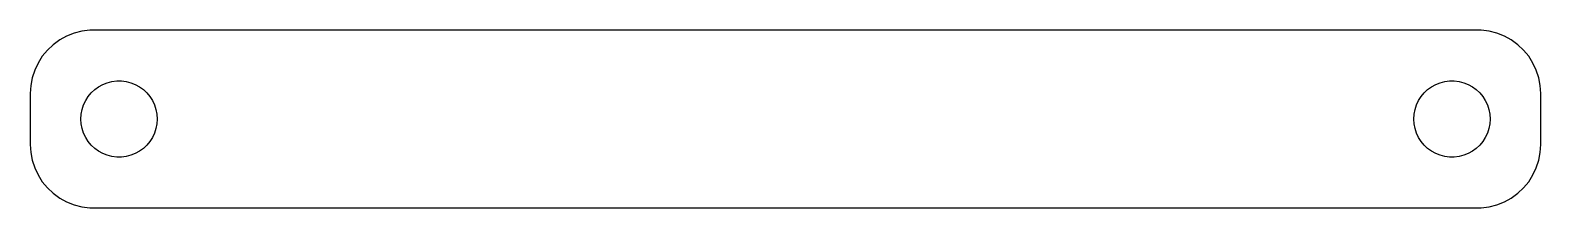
# Model space of a CAD drawing. Header units: metres. Extents: x -60 to 60, y 17 to 31.
import ezdxf

# ---------------------------------------------------------------- set-up
doc = ezdxf.new("R2010")
doc.units = ezdxf.units.M

msp = doc.modelspace()

# ---------------------------------------------------------------- linework, layer by layer
for p, q in [((-54.8139, 30.9901), (-55.4369, 30.9114)), ((54.8139, 30.9901), (-54.8139, 30.9901)), ((55.4369, 30.9114), (54.8139, 30.9901)), ((-57.6871, 29.8526), (-58.1448, 29.4227)), ((-57.1791, 30.2216), (-57.6871, 29.8526)), ((-56.6289, 30.5241), (-57.1791, 30.2216)), ((-56.0451, 30.7553), (-56.6289, 30.5241)), ((-55.4369, 30.9114), (-56.0451, 30.7553)), ((56.0451, 30.7553), (55.4369, 30.9114)), ((56.6289, 30.5241), (56.0451, 30.7553)), ((57.1791, 30.2216), (56.6289, 30.5241)), ((57.6871, 29.8526), (57.1791, 30.2216)), ((58.1448, 29.4227), (57.6871, 29.8526)), ((-58.5451, 28.9389), (-58.8815, 28.4088)), ((-58.1448, 29.4227), (-58.5451, 28.9389)), ((58.5451, 28.9389), (58.1448, 29.4227)), ((58.8815, 28.4088), (58.5451, 28.9389)), ((-59.1489, 27.8406), (-59.3429, 27.2434)), ((-58.8815, 28.4088), (-59.1489, 27.8406)), ((59.1489, 27.8406), (58.8815, 28.4088)), ((59.3429, 27.2434), (59.1489, 27.8406)), ((-59.4606, 26.6267), (-59.5, 26)), ((-59.3429, 27.2434), (-59.4606, 26.6267)), ((-54.6869, 26.0536), (-54.4123, 26.3115)), ((-54.4123, 26.3115), (-54.1075, 26.533)), ((-54.1075, 26.533), (-53.7773, 26.7145)), ((-53.7773, 26.7145), (-53.427, 26.8532)), ((-53.427, 26.8532), (-53.0621, 26.9469)), ((-53.0621, 26.9469), (-52.6884, 26.9941)), ((-52.6884, 26.9941), (-52.3116, 26.9941)), ((-52.3116, 26.9941), (-51.9379, 26.9469)), ((-51.9379, 26.9469), (-51.5729, 26.8532)), ((-51.5729, 26.8532), (-51.2227, 26.7145)), ((-51.2227, 26.7145), (-50.8925, 26.533)), ((-50.8925, 26.533), (-50.5877, 26.3115)), ((-50.5877, 26.3115), (-50.3131, 26.0536)), ((50.3131, 26.0536), (50.5877, 26.3115)), ((50.5877, 26.3115), (50.8925, 26.533)), ((50.8925, 26.533), (51.2227, 26.7145)), ((51.2227, 26.7145), (51.5729, 26.8532)), ((51.5729, 26.8532), (51.9379, 26.9469)), ((51.9379, 26.9469), (52.3116, 26.9941)), ((52.3116, 26.9941), (52.6884, 26.9941)), ((52.6884, 26.9941), (53.0621, 26.9469)), ((53.0621, 26.9469), (53.427, 26.8532)), ((53.427, 26.8532), (53.7773, 26.7145)), ((53.7773, 26.7145), (54.1075, 26.533)), ((54.1075, 26.533), (54.4123, 26.3115)), ((54.4123, 26.3115), (54.6869, 26.0536)), ((59.4606, 26.6267), (59.3429, 27.2434)), ((59.5, 26), (59.4606, 26.6267)), ((-59.5, 26), (-59.5, 22)), ((-55.4057, 24.7461), (-55.2893, 25.1044)), ((-55.2893, 25.1044), (-55.1289, 25.4453)), ((-55.1289, 25.4453), (-54.927, 25.7634)), ((-54.927, 25.7634), (-54.6869, 26.0536)), ((-50.3131, 26.0536), (-50.0729, 25.7634)), ((-50.0729, 25.7634), (-49.8711, 25.4453)), ((-49.8711, 25.4453), (-49.7107, 25.1044)), ((-49.7107, 25.1044), (-49.5942, 24.7461)), ((49.5942, 24.7461), (49.7107, 25.1044)), ((49.7107, 25.1044), (49.8711, 25.4453)), ((49.8711, 25.4453), (50.0729, 25.7634)), ((50.0729, 25.7634), (50.3131, 26.0536)), ((54.6869, 26.0536), (54.927, 25.7634)), ((54.927, 25.7634), (55.1289, 25.4453)), ((55.1289, 25.4453), (55.2893, 25.1044)), ((55.2893, 25.1044), (55.4057, 24.7461)), ((59.5, 22), (59.5, 26)), ((-55.5, 24), (-55.4763, 24.376)), ((-55.4763, 23.624), (-55.5, 24)), ((-55.4763, 24.376), (-55.4057, 24.7461)), ((-49.5942, 24.7461), (-49.5237, 24.376)), ((-49.5237, 24.376), (-49.5, 24)), ((-49.5, 24), (-49.5237, 23.624)), ((49.5, 24), (49.5237, 24.376)), ((49.5237, 23.624), (49.5, 24)), ((49.5237, 24.376), (49.5942, 24.7461)), ((55.4057, 24.7461), (55.4763, 24.376)), ((55.4763, 24.376), (55.5, 24)), ((55.5, 24), (55.4763, 23.624)), ((-55.4057, 23.2539), (-55.4763, 23.624)), ((-55.2893, 22.8956), (-55.4057, 23.2539)), ((-55.1289, 22.5547), (-55.2893, 22.8956)), ((-49.7107, 22.8956), (-49.8711, 22.5547)), ((-49.5942, 23.2539), (-49.7107, 22.8956)), ((-49.5237, 23.624), (-49.5942, 23.2539)), ((49.5942, 23.2539), (49.5237, 23.624)), ((49.7107, 22.8956), (49.5942, 23.2539)), ((49.8711, 22.5547), (49.7107, 22.8956)), ((55.2893, 22.8956), (55.1289, 22.5547)), ((55.4057, 23.2539), (55.2893, 22.8956)), ((55.4763, 23.624), (55.4057, 23.2539)), ((-59.5, 22), (-59.4606, 21.3733)), ((-54.927, 22.2366), (-55.1289, 22.5547)), ((-54.6869, 21.9464), (-54.927, 22.2366)), ((-54.4123, 21.6885), (-54.6869, 21.9464)), ((-54.1075, 21.467), (-54.4123, 21.6885)), ((-53.7773, 21.2855), (-54.1075, 21.467)), ((-50.8925, 21.467), (-51.2227, 21.2855)), ((-50.5877, 21.6885), (-50.8925, 21.467)), ((-50.3131, 21.9464), (-50.5877, 21.6885)), ((-50.0729, 22.2366), (-50.3131, 21.9464)), ((-49.8711, 22.5547), (-50.0729, 22.2366)), ((50.0729, 22.2366), (49.8711, 22.5547)), ((50.3131, 21.9464), (50.0729, 22.2366)), ((50.5877, 21.6885), (50.3131, 21.9464)), ((50.8925, 21.467), (50.5877, 21.6885)), ((51.2227, 21.2855), (50.8925, 21.467)), ((54.1075, 21.467), (53.7773, 21.2855)), ((54.4123, 21.6885), (54.1075, 21.467)), ((54.6869, 21.9464), (54.4123, 21.6885)), ((54.927, 22.2366), (54.6869, 21.9464)), ((55.1289, 22.5547), (54.927, 22.2366)), ((59.4606, 21.3733), (59.5, 22)), ((-59.4606, 21.3733), (-59.3429, 20.7566)), ((-59.3429, 20.7566), (-59.1489, 20.1594)), ((-53.427, 21.1468), (-53.7773, 21.2855)), ((-53.0621, 21.0531), (-53.427, 21.1468)), ((-52.6884, 21.0059), (-53.0621, 21.0531)), ((-52.3116, 21.0059), (-52.6884, 21.0059)), ((-51.9379, 21.0531), (-52.3116, 21.0059)), ((-51.5729, 21.1468), (-51.9379, 21.0531)), ((-51.2227, 21.2855), (-51.5729, 21.1468)), ((51.5729, 21.1468), (51.2227, 21.2855)), ((51.9379, 21.0531), (51.5729, 21.1468)), ((52.3116, 21.0059), (51.9379, 21.0531)), ((52.6884, 21.0059), (52.3116, 21.0059)), ((53.0621, 21.0531), (52.6884, 21.0059)), ((53.427, 21.1468), (53.0621, 21.0531)), ((53.7773, 21.2855), (53.427, 21.1468)), ((59.1489, 20.1594), (59.3429, 20.7566)), ((59.3429, 20.7566), (59.4606, 21.3733)), ((-59.1489, 20.1594), (-58.8815, 19.5912)), ((-58.8815, 19.5912), (-58.5451, 19.0611)), ((-58.5451, 19.0611), (-58.1448, 18.5773)), ((58.1448, 18.5773), (58.5451, 19.0611)), ((58.5451, 19.0611), (58.8815, 19.5912)), ((58.8815, 19.5912), (59.1489, 20.1594)), ((-58.1448, 18.5773), (-57.6871, 18.1474)), ((-57.6871, 18.1474), (-57.1791, 17.7784)), ((57.1791, 17.7784), (57.6871, 18.1474)), ((57.6871, 18.1474), (58.1448, 18.5773)), ((-57.1791, 17.7784), (-56.6289, 17.4759)), ((-56.6289, 17.4759), (-56.0451, 17.2447)), ((-56.0451, 17.2447), (-55.4369, 17.0886)), ((-55.4369, 17.0886), (-54.8139, 17.0099)), ((-54.8139, 17.0099), (54.8139, 17.0099)), ((54.8139, 17.0099), (55.4369, 17.0886)), ((55.4369, 17.0886), (56.0451, 17.2447)), ((56.0451, 17.2447), (56.6289, 17.4759)), ((56.6289, 17.4759), (57.1791, 17.7784))]:
    msp.add_line(p, q)

doc.saveas('drawing.dxf')
